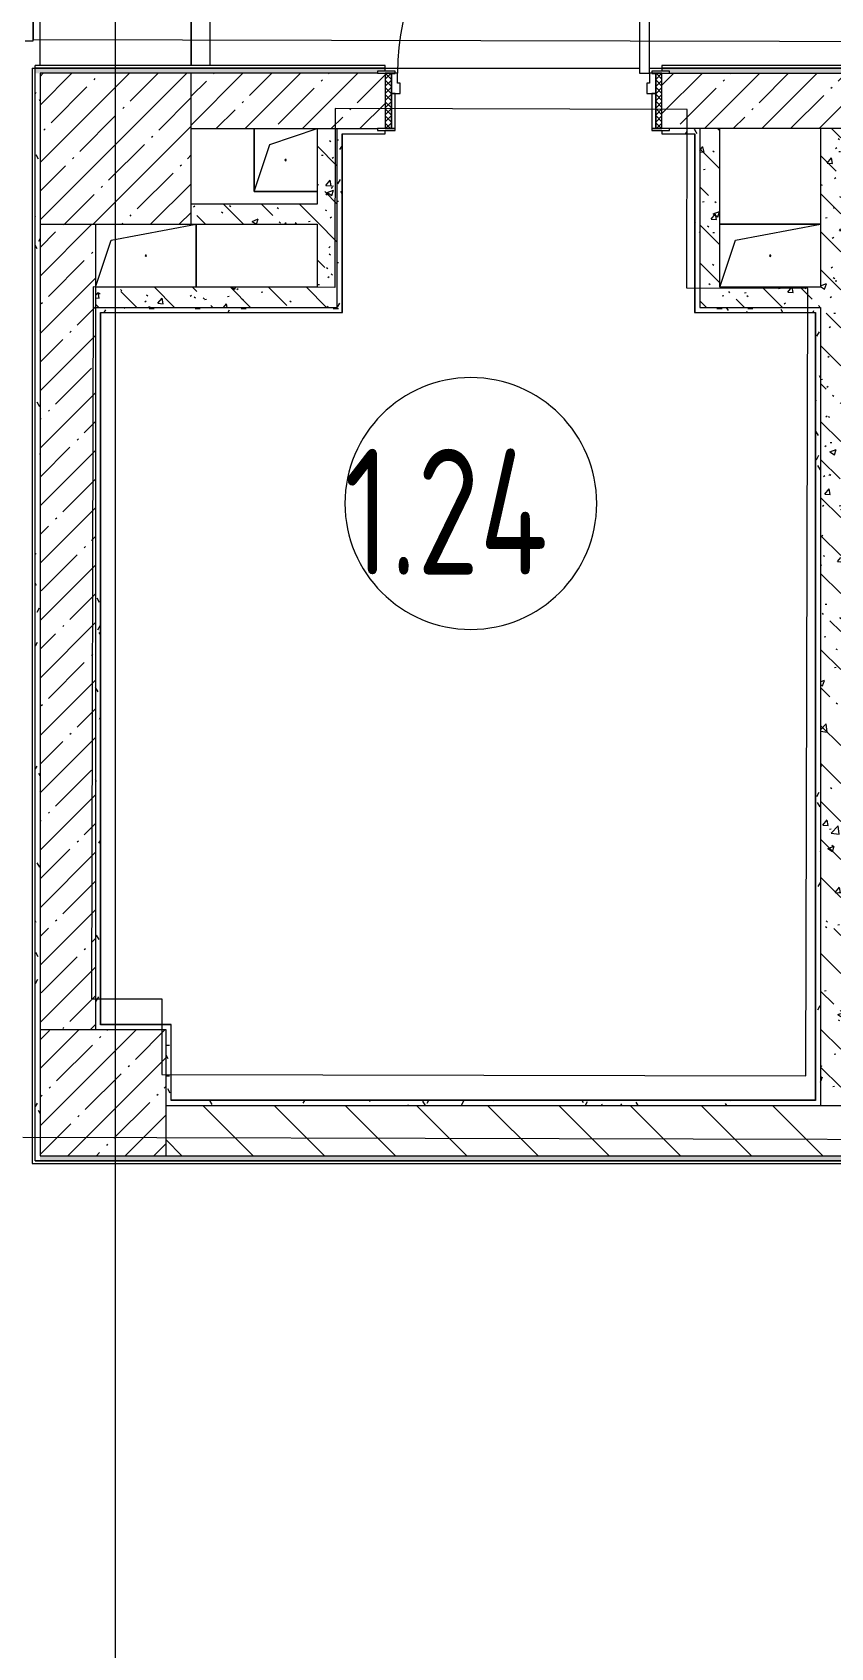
# Model space of a CAD drawing. Header units: millimetres. Extents: x -1113 to 415037, y -3642 to 354837.
# Drawn here: x 13744 to 16915, y 8810 to 15227 of the extents above; entities that cross this region are included whole.
import ezdxf

# ---------------------------------------------------------------- set-up
doc = ezdxf.new("R2010")
doc.units = ezdxf.units.MM
doc.linetypes.add('200_ШТРИХ__ш1_п0_6_', pattern=[320, 200, -120])
for name, color, linetype, lineweight in [('A-AREA-BNDY', 7, 'Continuous', 5), ('A-AREA-IDEN', 7, 'Continuous', 9), ('A-DOOR-2', 7, 'Continuous', 5), ('A-DOOR-FRAM-2', 7, 'Continuous', 5), ('A-FLOR', 7, 'Continuous', 9), ('A-GENM', 7, 'Continuous', 9), ('A-WALL', 7, 'Continuous', 5), ('I-WALL', 7, 'Continuous', 5), ('S-COLS', 7, 'Continuous', 9), ('S-COLS-1', 7, 'Continuous', 5), ('Оси', 7, 'Continuous', 9)]:
    doc.layers.add(name, color=color, linetype=linetype, lineweight=lineweight)
for name, color, linetype, lineweight, true_color in [('A-DOOR-1', 7, 'Continuous', 5, 0xc0c0c0), ('A-DOOR-3', 7, '200_ШТРИХ__ш1_п0_6_', 5, 0xc0c0c0), ('A-DOOR-FRAM-1', 7, 'Continuous', 5, 0xc0c0c0), ('A-WALL-1', 9, 'Continuous', 5, 0x808080), ('A-WALL-FNSH-1', 9, 'Continuous', 5, 0x808080)]:
    doc.layers.add(name, color=color, linetype=linetype, lineweight=lineweight, true_color=true_color)
doc.styles.add('СПДС', font='ГОСТ тип А.ttf', dxfattribs={"width": 0.9})
pattern_1 = [(45, (64.7, -136.06), (-114.0493, 114.0493), []), (45, (178.75, -136.06), (-114.0493, 114.0493), [201.612, -40.322, 6.706, -33.617])]
pattern_2 = [(135, (64.7, -136.06), (-150.8683, -150.8683), [213.36, -35.56, 7.112, -35.56]), (135, (64.7, 14.71), (-150.8683, -150.8683), []), (50, (64.7, -136.06), (255.0577, -22.3145), [26.67, -293.37]), (355, (64.7, -136.06), (-49.3404, 267.479), [21.336, -234.696]), (100.451, (85.96, -137.92), (205.7195, 245.1636), [22.666, -249.326]), (46.184, (64.7, -64.94), (379.511, -58.86), [40.005, -440.055]), (96.636, (96.33, -69.85), (332.3634, 346.399), [33.999, -373.989]), (351.184, (64.7, -64.94), (332.367, 346.395), [32.004, -352.044]), (21, (100.26, -82.72), (212.2602, -143.1711), [26.67, -293.37]), (326, (100.26, -82.72), (86.5224, 257.8632), [21.336, -234.696]), (71.451, (117.95, -94.65), (298.784, 114.69), [22.666, -249.326]), (37.5, (64.7, -136.06), (4.32385, 118.3775), [6.706, -225.146, 6.706, -231.546, -235.585]), (37.5, (64.7, -136.06), (4.32385, 118.3775), [-470.103, 6.706, -228.879]), (7.5, (64.7, -136.06), (93.5476, 140.2533), [6.706, -129.134, 6.706, -219.812, -89.789]), (7.5, (64.7, -136.06), (93.5476, 140.2533), [-362.356, 6.706, -83.083]), (327.5, (-14.6, -136.06), (189.82734, -8.0202), [6.706, -82.194, 6.706, -270.662, -368.046]), (327.5, (-14.6, -136.06), (189.82734, -8.0202), [-366.268, 6.706, -361.34]), (317.5, (-50.16, -136.06), (207.3811, 35.5976), [6.706, -108.864, 6.706, -177.495, -261.366]), (317.5, (-50.16, -136.06), (207.3811, 35.5976), [-299.771, 6.706, -254.66])]
pattern_3 = [(0, (64.7, -136.06), (243.84, 60.96), [20.117, -162.763, 20.117, -162.763, -975.36]), (0, (64.7, -136.06), (243.84, 60.96), [-365.76, 20.117, -345.643, 20.117, -162.763, -426.72]), (0, (64.7, -136.06), (243.84, 60.96), [-914.4, 20.117, -101.803, 20.117, -284.683]), (120, (156.14, -105.58), (-174.71291, 180.69163), [20.117, -162.763, 20.117, -162.763, -975.36]), (120, (156.14, -105.58), (-174.71291, 180.69163), [-365.76, 20.117, -345.643, 20.117, -162.763, -426.72]), (120, (156.14, -105.58), (-174.71291, 180.69163), [-914.4, 20.117, -101.803, 20.117, -284.683]), (240, (186.62, 16.34), (-69.12709, -241.65163), [20.117, -162.763, 20.117, -162.763, -975.36]), (240, (186.62, 16.34), (-69.12709, -241.65163), [-365.76, 20.117, -345.643, 20.117, -162.763, -426.72]), (240, (186.62, 16.34), (-69.12709, -241.65163), [-914.4, 20.117, -101.803, 20.117, -284.683])]

# ---------------------------------------------------------------- blocks, each defined once
blk = doc.blocks.new('BSC_Колонна _Прямоугольная - 600х600-V16-Объем проектирования 1 этажа')
at = {"layer": 'S-COLS-1'}
h = blk.add_hatch(dxfattribs=at)
h.set_pattern_fill('FP_25', color=256, style=0, pattern_type=2)
h.set_pattern_definition([(45, (-14010, -14900), (-114.0493, 114.0493), []), (45, (-13895.95, -14900), (-114.0493, 114.0493), [201.612, -40.322, 6.706, -33.617])])
h.paths.add_polyline_path([(-80, -300), (300, -300), (300, 300), (-300, 300), (-300, -300)])
for p, q in [((300, 300), (-300, 300)), ((-300, 300), (-300, -300)), ((300, -300), (300, 300)), ((-300, -300), (300, -300))]:
    blk.add_line(p, q, dxfattribs=at)
blk = doc.blocks.new('110_Дверь_СКБ_1Ст_Внутренняя1 - Д-13 1100x2100h_кладовая-33288301-Объем проектирования 1 этажа')
at = {"layer": 'A-DOOR-2'}
h = blk.add_hatch(dxfattribs=at)
h.set_pattern_fill('FP_85', color=256, style=0, pattern_type=2)
h.set_pattern_definition([(135, (1751.41, 174.685), (-14.14214, -14.14214), []), (225, (1751.41, 174.685), (14.14214, -14.14214), [])])
h.paths.add_polyline_path([(558.8, -110), (562.5, -110), (562.5, 110), (537.5, 109.9), (537.5, -110)])
at = {"layer": 'A-DOOR-FRAM-2'}
h = blk.add_hatch(dxfattribs=at)
h.set_pattern_fill('FP_86', color=256, style=0, pattern_type=2)
h.set_pattern_definition([(45, (-371.384, 174.685), (-14.1421, 14.1421), []), (135, (-371.384, 174.685), (-14.1421, -14.1421), [])])
h.paths.add_polyline_path([(-512.5, -110), (-512.5, 110), (-537.5, 110), (-537.5, -110)])
at = {"layer": 'A-DOOR-1'}
for p, q in [((512.5, 1110), (472.5, 1110)), ((472.5, 1110), (472.5, 110)), ((512.5, 110), (512.5, 1110)), ((472.5, 110), (512.5, 110))]:
    blk.add_line(p, q, dxfattribs=at)
blk.add_arc((512.5, 110), 1000, 90, 180, dxfattribs=at)
at = {"layer": 'A-DOOR-FRAM-1'}
for p, q in [((-497.5, 118), (-567.5, 118)), ((-567.5, 118), (-567.5, 110)), ((-567.5, 110), (-497.5, 110)), ((-512.5, 110), (-537.5, 110)), ((-537.5, 110), (-537.5, -110)), ((-487.5, 110), (-512.5, 110)), ((-512.5, 110), (-512.5, 30)), ((-512.5, -110), (-512.5, 110)), ((-497.5, 110), (-512.5, 110)), ((-512.5, 110), (-512.5, 109)), ((-512.5, 109), (-497.5, 109)), ((-497.5, 110), (-497.5, 118)), ((-497.5, 109), (-497.5, 110)), ((-487.5, 70), (-487.5, 110)), ((-477.5, 70), (-487.5, 70)), ((-477.5, 30), (-477.5, 70)), ((512.5, 70), (502.5, 70)), ((502.5, 70), (502.5, 30)), ((512.5, 110), (512.5, 70)), ((537.5, 110), (512.5, 110)), ((592.5, 118), (522.5, 118)), ((522.5, 118), (522.5, 110)), ((537.5, 110), (522.5, 110)), ((522.5, 110), (522.5, 109)), ((522.5, 110), (592.5, 110)), ((522.5, 109), (537.5, 109)), ((537.5, 30), (537.5, 110)), ((562.5, 110), (537.5, 110)), ((537.5, 110), (537.5, -110)), ((537.5, 109), (537.5, 110)), ((562.5, -110), (562.5, 110)), ((592.5, 110), (592.5, 118)), ((-512.5, 30), (-477.5, 30)), ((-497.5, 30), (-512.5, 30)), ((-512.5, 30), (-512.5, -110)), ((-497.5, -110), (-497.5, 30)), ((502.5, 30), (537.5, 30)), ((537.5, 30), (522.5, 30)), ((522.5, 30), (522.5, -110)), ((537.5, -110), (537.5, 30)), ((-497.5, -110), (-567.5, -110)), ((-567.5, -110), (-567.5, -118)), ((-567.5, -118), (-497.5, -118)), ((-537.5, -110), (-512.5, -110)), ((-512.5, -110), (-497.5, -110)), ((-497.5, -118), (-497.5, -110)), ((522.5, -110), (537.5, -110)), ((592.5, -110), (522.5, -110)), ((522.5, -110), (522.5, -118)), ((522.5, -118), (592.5, -118)), ((537.5, -110), (562.5, -110)), ((592.5, -118), (592.5, -110))]:
    blk.add_line(p, q, dxfattribs=at)
blk = doc.blocks.new('DOR__перегородка__Прямоугольная - ТП-2_ Вн_ДПГ_9480х4200h_2-23998078-Объем проектирования 1 этажа')
at = {"layer": 'A-DOOR-3'}
for p, q in [((31, 0), (2621.2, 0)), ((31, -75), (1987.4, -75))]:
    blk.add_line(p, q, dxfattribs=at)
blk = doc.blocks.new('GM_Отверстие прямоугольное _в плите_ - Отверстие-21608683-Объем проектирования 1 этажа')
at = {"layer": 'A-GENM'}
for p, q in [((-137.5, 62.5), (200, 125)), ((200, 125), (200, -125)), ((200, -125), (200, 125)), ((-200, -125), (-137.5, 62.5))]:
    blk.add_line(p, q, dxfattribs=at)
for start, end in [(360, 180), (180, 360)]:
    blk.add_arc((0, 0), 2.5, start, end, dxfattribs=at)
blk = doc.blocks.new('GM_Отверстие прямоугольное _в плите_ - Отверстие-V115-Объем проектирования 1 этажа')
at = {"layer": 'A-GENM'}
for p, q in [((-200, 125), (200, 125)), ((200, 125), (-200, 125)), ((-137.5, 62.5), (200, 125)), ((-200, -125), (-137.5, 62.5))]:
    blk.add_line(p, q, dxfattribs=at)
for start, end in [(360, 180), (180, 360)]:
    blk.add_arc((0, 0), 2.5, start, end, dxfattribs=at)
blk = doc.blocks.new('BSC_Колонна _Прямоугольная - 500х500-V137-Объем проектирования 1 этажа')
at = {"layer": 'S-COLS-1'}
h = blk.add_hatch(dxfattribs=at)
h.set_pattern_fill('FP_139', color=256, style=0, pattern_type=2)
h.set_pattern_definition([(45, (-13960, -11150), (-114.0493, 114.0493), []), (45, (-13845.95, -11150), (-114.0493, 114.0493), [201.612, -40.322, 6.706, -33.617])])
h.paths.add_polyline_path([(-250, -250), (250, -250), (250, 250), (-250, 247.8), (-250, -206.3)])
for p, q in [((250, 250), (-250, 250)), ((-250, 250), (-250, -250)), ((250, -250), (250, 250)), ((-250, -250), (250, -250))]:
    blk.add_line(p, q, dxfattribs=at)
blk = doc.blocks.new('GM_Отверстие прямоугольное _в плите_ - Отверстие-V203-Объем проектирования 1 этажа')
at = {"layer": 'A-GENM'}
for p, q in [((-125, -125), (-125, 125)), ((-125, 125), (-125, -125)), ((-62.5, 62.5), (125, 125)), ((-125, -125), (-62.5, 62.5)), ((125, -125), (-125, -125)), ((-125, -125), (125, -125))]:
    blk.add_line(p, q, dxfattribs=at)
for start, end in [(360, 180), (180, 360)]:
    blk.add_arc((0, 0), 2.5, start, end, dxfattribs=at)
blk = doc.blocks.new('Марка_Помещения - Номер-25198446-Объем проектирования 1 этажа')
at = {"layer": 'A-AREA-IDEN'}
for start, end in [(360, 180), (180, 360)]:
    blk.add_arc((0, 0), 2.5, start, end, dxfattribs=at)

msp = doc.modelspace()

# ---------------------------------------------------------------- hatches: boundary and pattern name
at = {"layer": 'I-WALL'}
h = msp.add_hatch(dxfattribs=at)
h.set_pattern_fill('FP_191', color=256, style=0, pattern_type=2)
h.set_pattern_definition(pattern_3)
h.paths.add_polyline_path([(18309.5, 15063.9), (20274.7, 15063.9), (20274.7, 15083.9), (16244.7, 15083.9), (16246.4, 15071.9), (16274.7, 15071.9), (16274.7, 15063.9), (18175, 15063.9)])
h.paths.add_polyline_path([(15114.7, 15063.9), (15114.7, 15071.9), (15144.7, 15071.9), (15144.7, 15083.9), (13754.7, 15083.9), (13754.7, 15063.9), (14954.7, 15063.9)])
h = msp.add_hatch(dxfattribs=at)
h.set_pattern_fill('FP_191', color=256, style=0, pattern_type=2)
h.set_pattern_definition(pattern_3)
h.paths.add_polyline_path([(13755.2, 10743.9), (13774.7, 10743.9), (13774.7, 15063.9), (13754.7, 15063.9), (13754.7, 10743.9)])
h = msp.add_hatch(dxfattribs=at)
h.set_pattern_fill('FP_1', color=256, style=0, pattern_type=2)
h.set_pattern_definition(pattern_1)
h.paths.add_polyline_path([(20274.7, 14843.9), (20274.7, 15063.9), (18775, 15063.9), (18775, 14843.9), (20261.7, 14843.9)])
h.paths.add_polyline_path([(16374.7, 14843.9), (18175, 14843.9), (18175, 15063.9), (16244.7, 15063.9), (16246.4, 14843.9), (16274.7, 14843.9)])
h.paths.add_polyline_path([(14974.7, 14843.9), (15144.7, 14843.9), (15144.7, 15063.9), (14374.7, 15063.9), (14374.7, 14843.9), (14954.7, 14843.9)])
h = msp.add_hatch(dxfattribs=at)
h.set_pattern_fill('FP_41', color=256, style=0, pattern_type=2)
h.set_pattern_definition(pattern_2)
h.paths.add_polyline_path([(14954.7, 14213.9), (14954.7, 14843.9), (14874.7, 14843.9), (14874.7, 14213.9)])
h = msp.add_hatch(dxfattribs=at)
h.set_pattern_fill('FP_191', color=256, style=0, pattern_type=2)
h.set_pattern_definition(pattern_3)
h.paths.add_polyline_path([(14954.7, 14133.9), (14974.7, 14134.4), (14973.7, 14823.9), (14954.7, 14843.9), (14954.7, 14213.9)])
h.paths.add_polyline_path([(14974.7, 14823.9), (14974.7, 14843.9), (14954.7, 14843.9)])
h = msp.add_hatch(dxfattribs=at)
h.set_pattern_fill('FP_191', color=256, style=0, pattern_type=2)
h.set_pattern_definition(pattern_3)
h.paths.add_polyline_path([(16394.7, 14843.9), (16274.7, 14843.9), (16274.7, 14835.9), (16244.7, 14835.9), (16246.4, 14823.9), (16374.7, 14824.9)])
h.paths.add_polyline_path([(16394.7, 14823.9), (16394.7, 14843.9), (16374.7, 14823.9)])
h.paths.add_polyline_path([(15144.7, 14823.9), (15144.7, 14835.9), (15114.7, 14835.9), (15114.7, 14843.9), (14974.7, 14843.9), (14974.7, 14823.9), (15114.7, 14823.9)])
h = msp.add_hatch(dxfattribs=at)
h.set_pattern_fill('FP_191', color=256, style=0, pattern_type=2)
h.set_pattern_definition(pattern_3)
h.paths.add_polyline_path([(16394.7, 14113.9), (16394.7, 14823.9), (16374.7, 14823.8), (16374.7, 14113.9), (16380.4, 14113.9)])
h = msp.add_hatch(dxfattribs=at)
h.set_pattern_fill('FP_41', color=256, style=0, pattern_type=2)
h.set_pattern_definition(pattern_2)
h.paths.add_polyline_path([(16394.7, 14213.9), (16474.7, 14213.9), (16474.7, 14843.9), (16394.7, 14843.9), (16394.7, 14443.9)])
h = msp.add_hatch(dxfattribs=at)
h.set_pattern_fill('FP_41', color=256, style=0, pattern_type=2)
h.set_pattern_definition(pattern_2)
h.paths.add_polyline_path([(16954.7, 10963.9), (16954.7, 14843.9), (16874.7, 14843.9), (16874.7, 10963.9)])
h = msp.add_hatch(dxfattribs=at)
h.set_pattern_fill('FP_41', color=256, style=0, pattern_type=2)
h.set_pattern_definition(pattern_2)
h.paths.add_polyline_path([(14394.7, 14463.9), (14874.7, 14463.9), (14874.7, 14543.9), (14374.7, 14543.9), (14374.7, 14463.9)])
h = msp.add_hatch(dxfattribs=at)
h.set_pattern_fill('FP_1', color=256, style=0, pattern_type=2)
h.set_pattern_definition(pattern_1)
h.paths.add_polyline_path([(13774.9, 11263.9), (13994.7, 11263.9), (13994.7, 14463.9), (13774.7, 14463.9), (13774.7, 11263.9)])
h = msp.add_hatch(dxfattribs=at)
h.set_pattern_fill('FP_41', color=256, style=0, pattern_type=2)
h.set_pattern_definition(pattern_2)
h.paths.add_polyline_path([(14374.7, 14133.9), (14954.7, 14133.9), (14954.7, 14213.9), (13994.7, 14213.9), (13994.7, 14133.9), (14294.7, 14133.9)])
h = msp.add_hatch(dxfattribs=at)
h.set_pattern_fill('FP_41', color=256, style=0, pattern_type=2)
h.set_pattern_definition(pattern_2)
h.paths.add_polyline_path([(16403, 14133.9), (16874.7, 14133.9), (16874.7, 14213.9), (16394.7, 14213.9), (16394.7, 14133.9)])
h = msp.add_hatch(dxfattribs=at)
h.set_pattern_fill('FP_191', color=256, style=0, pattern_type=2)
h.set_pattern_definition(pattern_3)
h.paths.add_polyline_path([(13994.7, 14133.9), (14014.7, 14113.9), (14012.7, 14133.9)])
h.paths.add_polyline_path([(13994.7, 11283.9), (14014.7, 11284), (14013.7, 14113.9), (13994.7, 14133.9), (13994.7, 11463.9)])
h = msp.add_hatch(dxfattribs=at)
h.set_pattern_fill('FP_191', color=256, style=0, pattern_type=2)
h.set_pattern_definition(pattern_3)
h.paths.add_polyline_path([(14374.7, 14113.9), (14974.7, 14113.9), (14974.1, 14133.9), (14014.7, 14133.9), (14014.7, 14113.9), (14294.7, 14113.9)])
h = msp.add_hatch(dxfattribs=at)
h.set_pattern_fill('FP_191', color=256, style=0, pattern_type=2)
h.set_pattern_definition(pattern_3)
h.paths.add_polyline_path([(16394.7, 14113.9), (16874.7, 14113.9), (16874.7, 14133.9), (16394.7, 14133.9), (16394.7, 14126.6)])
h = msp.add_hatch(dxfattribs=at)
h.set_pattern_fill('FP_191', color=256, style=0, pattern_type=2)
h.set_pattern_definition(pattern_3)
h.paths.add_polyline_path([(16874.7, 10983.9), (16874.7, 14113.9), (16854.7, 14112.9), (16854.7, 10984.9)])
h = msp.add_hatch(dxfattribs=at)
h.set_pattern_fill('FP_191', color=256, style=0, pattern_type=2)
h.set_pattern_definition(pattern_3)
h.paths.add_polyline_path([(14294.7, 10983.9), (14294.7, 11283.9), (14274.7, 11283.9), (14274.7, 10983.9)])
h = msp.add_hatch(dxfattribs=at)
h.set_pattern_fill('FP_191', color=256, style=0, pattern_type=2)
h.set_pattern_definition(pattern_3)
h.paths.add_polyline_path([(16854.7, 10963.9), (16874.7, 10963.9), (16874.7, 10983.9), (14294.7, 10983), (14274.7, 10963.9), (16374.7, 10963.9)])
h.paths.add_polyline_path([(14274.7, 10963.9), (14294.7, 10983.9), (14274.7, 10983.9)])
h = msp.add_hatch(dxfattribs=at)
h.set_pattern_fill('FP_23', color=256, style=0, pattern_type=2)
h.set_pattern_definition([(135, (64.7, -136.06), (-141.4214, -141.4214), [])])
h.paths.add_polyline_path([(19774.7, 10763.9), (19774.7, 10963.9), (14274.7, 10963.9), (14274.7, 10763.9), (19341, 10763.9)])
h = msp.add_hatch(dxfattribs=at)
h.set_pattern_fill('FP_191', color=256, style=0, pattern_type=2)
h.set_pattern_definition(pattern_3)
h.paths.add_polyline_path([(16974.7, 10743.9), (20064.7, 10743.9), (20064.7, 10763.9), (13774.7, 10763.9), (13774.7, 10743.9), (16954.7, 10743.9)])

# ---------------------------------------------------------------- linework, layer by layer
at = {"layer": 'A-AREA-BNDY', "flags": 128}
for points in [[(21942.9, 26797), (20284.9, 26800.9), (20284.1, 26428.1), (18804.3, 26431.6), (18803.8, 26224.4), (18141.8, 26226), (18142.3, 26431), (14844.1, 26438.7), (14839.8, 24623.7), (13768.8, 24626.2), (13763.1, 22199.2), (14394.1, 22197.7), (14392.6, 21534.7), (13761.6, 21536.2), (13754.3, 18457.2), (14385.3, 18455.8), (14383.8, 17786.8), (13752.8, 17788.2), (13746.7, 15198.2), (20267.7, 15182.9), (20260.4, 12072.9), (22598.4, 12067.5)], [(13715.7, 15192.8), (13746.7, 15192.7), (13752.8, 17792.7), (13721.8, 17792.8)], [(20089.8, 7873.3), (20096.7, 10820.8), (13705.5, 10835.8)]]:
    msp.add_lwpolyline(points, dxfattribs=at)
msp.add_lwpolyline([(16823.4, 14209), (16343.4, 14210.1), (16345, 14920.1), (14947, 14923.4), (14945.4, 14213.4), (13985.4, 14215.7), (13978.7, 11387.7), (14258.7, 11387), (14258, 11087), (16816, 11081)], close=True, dxfattribs=at)
at = {"layer": 'A-FLOR'}
for p, q in [((13774.7, 15094.9), (13774.7, 17684.9)), ((14374.7, 17685.1), (14374.7, 15094.9)), ((15144.7, 15071.9), (15144.7, 15083.9)), ((15144.7, 15083.9), (16154.7, 15083.9)), ((16194.7, 15083.9), (16244.7, 15083.9)), ((16244.7, 15083.9), (16244.7, 15071.9)), ((14974.7, 14823.9), (15144.7, 14823.9)), ((16246.4, 14823.9), (16373.7, 14823.9)), ((16374.7, 14823.9), (16374.7, 14113.9)), ((14974.7, 14113.9), (14974.7, 14822.9)), ((14014.7, 14113.9), (14974.7, 14113.9)), ((14014.7, 11283.9), (14014.7, 14112.9)), ((16374.7, 14113.9), (16854.7, 14113.9)), ((16854.7, 14112.9), (16854.7, 10984.9)), ((14294.7, 11283.9), (14015.7, 11283.9)), ((14294.7, 10983.9), (14294.7, 11283.9)), ((16854.7, 10983.9), (14295.7, 10983.9)), ((13754.7, 10743.9), (20118, 10743.9))]:
    msp.add_line(p, q, dxfattribs=at)
at = {"layer": 'A-WALL'}
for p, q in [((14974.7, 14823.9), (14974.7, 14822.9)), ((16244.7, 14823.9), (16374.7, 14823.9)), ((14014.7, 14112.9), (14014.7, 14113.9)), ((16854.7, 14113.9), (16854.7, 10983.9)), ((14295.7, 10983.9), (14294.7, 10983.9))]:
    msp.add_line(p, q, dxfattribs=at)
at = {"layer": 'A-WALL-1'}
for p, q in [((15144.7, 15083.9), (13754.7, 15083.9)), ((20294.7, 15083.9), (16244.7, 15083.9)), ((15114.7, 15063.9), (14374.7, 15063.9)), ((16274.7, 15063.9), (20274.7, 15063.9)), ((14374.7, 14843.9), (15114.7, 14843.9)), ((14874.7, 14843.9), (14874.7, 14543.9)), ((14954.7, 14133.9), (14954.7, 14843.9)), ((15144.7, 14823.9), (15144.7, 14835.9)), ((16244.7, 14835.9), (16244.7, 14823.9)), ((18175, 14843.9), (16274.7, 14843.9)), ((16394.7, 14843.9), (16394.7, 14133.9)), ((16474.7, 14213.9), (16474.7, 14843.9)), ((16874.7, 14843.9), (16874.7, 14213.9)), ((14874.7, 14543.9), (14374.7, 14543.9)), ((13774.7, 14463.9), (13774.7, 11263.9)), ((13994.7, 14463.9), (13994.7, 11263.9)), ((14374.7, 14463.9), (14874.7, 14463.9)), ((14874.7, 14463.9), (14874.7, 14213.9)), ((14874.7, 14213.9), (13994.7, 14213.9)), ((16874.7, 14213.9), (16474.7, 14213.9)), ((13994.7, 14133.9), (14954.7, 14133.9)), ((16394.7, 14133.9), (16874.7, 14133.9)), ((16874.7, 14133.9), (16874.7, 10963.9)), ((14015.7, 11283.9), (14014.7, 11283.9)), ((14274.7, 10963.9), (19774.7, 10963.9)), ((14274.7, 10763.9), (19774.7, 10763.9))]:
    msp.add_line(p, q, dxfattribs=at)
at = {"layer": 'A-WALL-FNSH-1'}
for p, q in [((13743.7, 15083.9), (13743.7, 10732.4)), ((13743.7, 15083.9), (15144.7, 15083.9)), ((13754.7, 10743.4), (13754.7, 15094.9)), ((15144.7, 15094.9), (13754.7, 15094.9)), ((15144.7, 15083.9), (15144.7, 15094.9)), ((20295.7, 15094.9), (16244.7, 15094.9)), ((16244.7, 15094.9), (16244.7, 15083.9)), ((16244.7, 15083.9), (20294.7, 15083.9)), ((15144.7, 14822.9), (15144.7, 14823.9)), ((16244.7, 14823.9), (16244.7, 14822.9)), ((14975.7, 14822.9), (15144.7, 14822.9)), ((14975.7, 14112.9), (14975.7, 14822.9)), ((16244.7, 14822.9), (16373.7, 14822.9)), ((16373.7, 14822.9), (16373.7, 14112.9)), ((14015.7, 14112.9), (14975.7, 14112.9)), ((14015.7, 11284.9), (14015.7, 14112.9)), ((16373.7, 14112.9), (16853.7, 14112.9)), ((16853.7, 14112.9), (16853.7, 10984.9)), ((14295.7, 11284.9), (14015.7, 11284.9)), ((14295.7, 10984.9), (14295.7, 11284.9)), ((16853.7, 10984.9), (14295.7, 10984.9)), ((13743.7, 10732.4), (20284.7, 10732.4)), ((20284.7, 10743.4), (13754.7, 10743.4))]:
    msp.add_line(p, q, dxfattribs=at)
at = {"layer": 'Оси'}
msp.add_lwpolyline([(14074.7, -2042.3), (14074.7, 2957.7), (14074.7, 22262), (14074.7, 27262)], dxfattribs=at)

# ---------------------------------------------------------------- block references
at = {"layer": 'A-AREA-IDEN', "xscale": 199.9999999999999, "yscale": 199.9999999999999, "zscale": 199.9999999999999}
msp.add_blockref('Марка_Помещения - Номер-25198446-Объем проектирования 1 этажа', (15485.4, 13354.8), dxfattribs=at)
at = {"layer": 'A-DOOR-1', "rotation": 90.00000000000044}
msp.add_blockref('DOR__перегородка__Прямоугольная - ТП-2_ Вн_ДПГ_9480х4200h_2-23998078-Объем проектирования 1 этажа', (14374.7, 15063.9), dxfattribs=at)
at = {"layer": 'A-DOOR-1'}
msp.add_blockref('110_Дверь_СКБ_1Ст_Внутренняя1 - Д-13 1100x2100h_кладовая-33288301-Объем проектирования 1 этажа', (15682.2, 14953.9), dxfattribs=at)
at = {"layer": 'A-GENM'}
for name, p in [('GM_Отверстие прямоугольное _в плите_ - Отверстие-V203-Объем проектирования 1 этажа', (14749.7, 14718.9)), ('GM_Отверстие прямоугольное _в плите_ - Отверстие-21608683-Объем проектирования 1 этажа', (14194.7, 14338.9)), ('GM_Отверстие прямоугольное _в плите_ - Отверстие-V115-Объем проектирования 1 этажа', (16674.7, 14338.9))]:
    msp.add_blockref(name, p, dxfattribs=at)
at = {"layer": 'S-COLS'}
for name, p in [('BSC_Колонна _Прямоугольная - 600х600-V16-Объем проектирования 1 этажа', (14074.7, 14763.9)), ('BSC_Колонна _Прямоугольная - 500х500-V137-Объем проектирования 1 этажа', (14024.7, 11013.9))]:
    msp.add_blockref(name, p, dxfattribs=at)

# ---------------------------------------------------------------- texts
at = {"layer": 'A-AREA-IDEN', "insert": (14983.6, 13572), "char_height": 500, "width": 1255.443, "attachment_point": 1, "style": 'СПДС'}
msp.add_mtext('1.24', dxfattribs=at)

doc.saveas('drawing.dxf')
